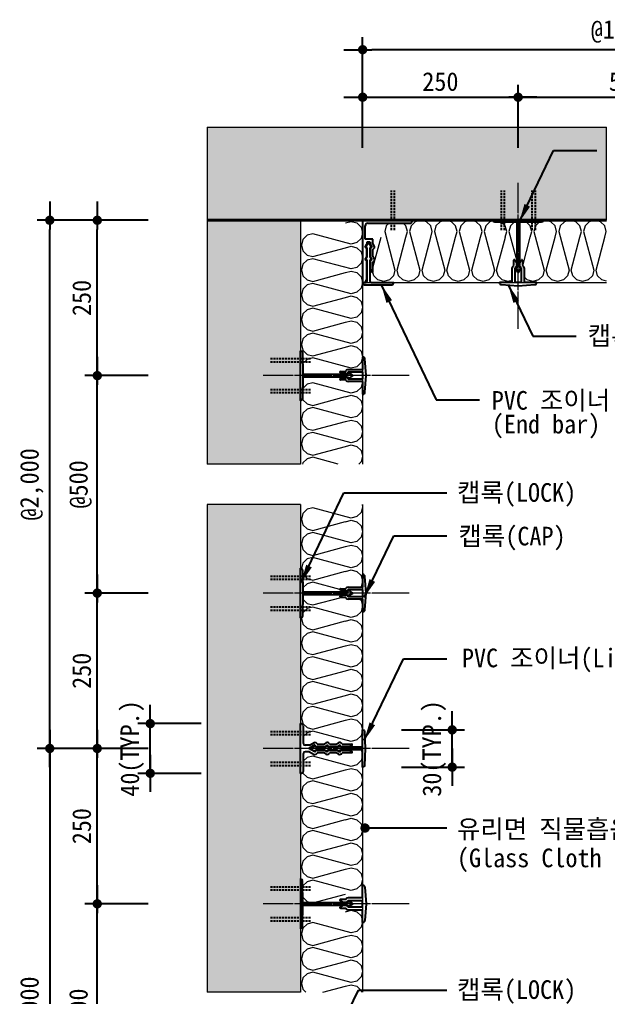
# Model space of a CAD drawing. Header units: millimetres. Extents: x 209 to 75467, y 6568 to 12199.
# Drawn here: x 44116 to 45063, y 10473 to 12047 of the extents above; entities that cross this region are included whole.
import ezdxf
from ezdxf.enums import TextEntityAlignment as Align

# ---------------------------------------------------------------- set-up
doc = ezdxf.new("R2010")
doc.units = ezdxf.units.MM
doc.header["$MEASUREMENT"] = 0
doc.linetypes.add('CEN', pattern=[62, 60, -1, 0, -1])
doc.linetypes.add('HIDDEN2', pattern=[0.1875, 0.125, -0.0625])
doc.layers.get('0').update_dxf_attribs({"linetype": 'CONTINUOUS'})
for name, color, linetype, lineweight in [('A-AREA-LIN3', 8, 'CONTINUOUS', 18), ('A-CNTL', 1, 'CEN', 15), ('A-CONC-LIN1', 2, 'CONTINUOUS', 40), ('A-DIMS', 7, 'CONTINUOUS', 25), ('A-ELEV-LIN2', 7, 'CONTINUOUS', 25), ('A-ELEV-LIN3', 8, 'CONTINUOUS', 18), ('A-MKXS-LEAD', 7, 'CONTINUOUS', 25), ('A-MKXS-TEXT1', 3, 'CONTINUOUS', 25), ('A-XXXX-FIN2', 6, 'CONTINUOUS', 20), ('A-XXXX-SYMB', 7, 'CONTINUOUS', 25)]:
    doc.layers.add(name, color=color, linetype=linetype, lineweight=lineweight)
doc.layers.add('A-XXXX-NPLT', color=144, linetype='CONTINUOUS', lineweight=0, plot=False)
doc.layers.add('A-XXXX-SOLD', color=252, linetype='CONTINUOUS')
doc.styles.add('HY울릉도L', font='H2GTRE.TTF')
doc.styles.add('돋움체', font='')
doc.styles.get('돋움체').set_extended_font_data('DotumChe')
doc.dimstyles.new('CDIM', dxfattribs={"dimtxt": 3, "dimasz": 1.5, "dimexe": 2, "dimexo": 1, "dimgap": 1, "dimtad": 1, "dimdec": 0, "dimrnd": 0.5, "dimzin": 0, "dimdsep": 32, "dimlunit": 6, "dimtxsty": 'HY울릉도L', "dimblk1": '_CIDOT', "dimblk2": '_CIDOT', "dimsah": 1, "dimcen": 5.5, "dimclrd": 2, "dimclre": 2, "dimclrt": 7, "dimadec": 0, "dimazin": 0, "dimtfac": 1, "dimtdec": 0, "dimtix": 1, "dimtmove": 2, "dimatfit": 1, "dimldrblk": '_CIDOT', "dimfxl": 1, "dimtolj": 1, "dimtzin": 0, "dimlwd": -1, "dimarcsym": 0})

# ---------------------------------------------------------------- blocks, each defined once
blk = doc.blocks.new('_CIDOT')
at = {"color": 0, "linetype": 'ByBlock'}
blk.add_line((2, 0), (-1, 0), dxfattribs=at)
at = {"color": 0, "linetype": 'ByBlock', "const_width": 0.5}
blk.add_lwpolyline([(-0.25, 0, 1), (0.25, 0, 1)], format="xyb", close=True, dxfattribs=at)
blk = doc.blocks.new('*D164')
at = {"layer": 'A-DIMS', "lineweight": -2, "transparency": 16777216}
for p, q in [((44322.7, 11724.1), (44144.6, 11724.1)), ((44322.7, 10874.1), (44144.6, 10874.1))]:
    blk.add_line(p, q, dxfattribs=at)
at = {"layer": 'A-DIMS', "transparency": 16777216}
blk.add_line((44164.6, 10889.1), (44164.6, 11709.1), dxfattribs=at)
at = {"layer": 'A-DIMS', "transparency": 16777216, "xscale": 15, "yscale": 15, "zscale": 15}
for p, rotation in [((44164.6, 11724.1), 90), ((44164.6, 10874.1), 270)]:
    blk.add_blockref('_CIDOT', p, dxfattribs=dict(at, rotation=rotation))
at = {"layer": 'A-DIMS', "color": 3, "transparency": 16777216, "insert": (44135.7, 11299.1), "char_height": 30, "attachment_point": 5, "rotation": 90, "style": '돋움체'}
blk.add_mtext('\\A1;@2,000', dxfattribs=at)
blk = doc.blocks.new('*D165')
at = {"layer": 'A-DIMS', "lineweight": -2, "transparency": 16777216}
for p, q in [((44322.7, 11124.1), (44221, 11124.1)), ((44322.7, 10874.1), (44221, 10874.1))]:
    blk.add_line(p, q, dxfattribs=at)
at = {"layer": 'A-DIMS', "transparency": 16777216}
blk.add_line((44241, 10889.1), (44241, 11109.1), dxfattribs=at)
at = {"layer": 'A-DIMS', "transparency": 16777216, "xscale": 15, "yscale": 15, "zscale": 15}
for p, rotation in [((44241, 11124.1), 90), ((44241, 10874.1), 270)]:
    blk.add_blockref('_CIDOT', p, dxfattribs=dict(at, rotation=rotation))
at = {"layer": 'A-DIMS', "color": 3, "transparency": 16777216, "insert": (44216, 10999.1), "char_height": 30, "attachment_point": 5, "rotation": 90, "style": '돋움체'}
blk.add_mtext('\\A1;250', dxfattribs=at)
blk = doc.blocks.new('*D166')
at = {"layer": 'A-DIMS', "lineweight": -2, "transparency": 16777216}
for p, q in [((44322.7, 10874.1), (44221, 10874.1)), ((44322.7, 10624.1), (44221, 10624.1))]:
    blk.add_line(p, q, dxfattribs=at)
at = {"layer": 'A-DIMS', "transparency": 16777216}
blk.add_line((44241, 10639.1), (44241, 10859.1), dxfattribs=at)
at = {"layer": 'A-DIMS', "transparency": 16777216, "xscale": 15, "yscale": 15, "zscale": 15}
for p, rotation in [((44241, 10874.1), 90), ((44241, 10624.1), 270)]:
    blk.add_blockref('_CIDOT', p, dxfattribs=dict(at, rotation=rotation))
at = {"layer": 'A-DIMS', "color": 3, "transparency": 16777216, "insert": (44216, 10749.1), "char_height": 30, "attachment_point": 5, "rotation": 90, "style": '돋움체'}
blk.add_mtext('\\A1;250', dxfattribs=at)
blk = doc.blocks.new('*D168')
at = {"layer": 'A-DIMS', "lineweight": -2, "transparency": 16777216}
for p, q in [((44667.7, 11840.5), (44667.7, 12018.6)), ((45517.7, 11840.5), (45517.7, 12018.6))]:
    blk.add_line(p, q, dxfattribs=at)
at = {"layer": 'A-DIMS', "transparency": 16777216}
blk.add_line((45502.7, 11998.6), (44682.7, 11998.6), dxfattribs=at)
at = {"layer": 'A-DIMS', "transparency": 16777216, "xscale": 15, "yscale": 15, "zscale": 15, "rotation": 180}
blk.add_blockref('_CIDOT', (44667.7, 11998.6), dxfattribs=at)
at = {"layer": 'A-DIMS', "transparency": 16777216, "xscale": 15, "yscale": 15, "zscale": 15}
blk.add_blockref('_CIDOT', (45517.7, 11998.6), dxfattribs=at)
at = {"layer": 'A-DIMS', "color": 3, "transparency": 16777216, "insert": (45092.7, 12027.4), "char_height": 30, "attachment_point": 5, "style": '돋움체'}
blk.add_mtext('\\A1;@1,000', dxfattribs=at)
blk = doc.blocks.new('*D169')
at = {"layer": 'A-DIMS', "lineweight": -2, "transparency": 16777216}
for p, q in [((44917.7, 11840.5), (44917.7, 11942.1)), ((45267.7, 11840.5), (45267.7, 11942.1))]:
    blk.add_line(p, q, dxfattribs=at)
at = {"layer": 'A-DIMS', "transparency": 16777216}
blk.add_line((44932.7, 11922.1), (45252.7, 11922.1), dxfattribs=at)
at = {"layer": 'A-DIMS', "transparency": 16777216, "xscale": 15, "yscale": 15, "zscale": 15, "rotation": 180}
blk.add_blockref('_CIDOT', (44917.7, 11922.1), dxfattribs=at)
at = {"layer": 'A-DIMS', "transparency": 16777216, "xscale": 15, "yscale": 15, "zscale": 15}
blk.add_blockref('_CIDOT', (45267.7, 11922.1), dxfattribs=at)
at = {"layer": 'A-DIMS', "color": 3, "transparency": 16777216, "insert": (45092.7, 11947.1), "char_height": 30, "attachment_point": 5, "style": '돋움체'}
blk.add_mtext('\\A1;500', dxfattribs=at)
blk = doc.blocks.new('*D171')
at = {"layer": 'A-DIMS', "lineweight": -2, "transparency": 16777216}
for p, q in [((44667.7, 11840.5), (44667.7, 11942.1)), ((44917.7, 11840.5), (44917.7, 11942.1))]:
    blk.add_line(p, q, dxfattribs=at)
at = {"layer": 'A-DIMS', "transparency": 16777216}
blk.add_line((44682.7, 11922.1), (44902.7, 11922.1), dxfattribs=at)
at = {"layer": 'A-DIMS', "transparency": 16777216, "xscale": 15, "yscale": 15, "zscale": 15, "rotation": 180}
blk.add_blockref('_CIDOT', (44667.7, 11922.1), dxfattribs=at)
at = {"layer": 'A-DIMS', "transparency": 16777216, "xscale": 15, "yscale": 15, "zscale": 15}
blk.add_blockref('_CIDOT', (44917.7, 11922.1), dxfattribs=at)
at = {"layer": 'A-DIMS', "color": 3, "transparency": 16777216, "insert": (44792.7, 11947.1), "char_height": 30, "attachment_point": 5, "style": '돋움체'}
blk.add_mtext('\\A1;250', dxfattribs=at)
blk = doc.blocks.new('*D173')
at = {"layer": 'A-DIMS', "lineweight": -2, "transparency": 16777216}
for p, q in [((44322.7, 11474.1), (44221, 11474.1)), ((44322.7, 11124.1), (44221, 11124.1))]:
    blk.add_line(p, q, dxfattribs=at)
at = {"layer": 'A-DIMS', "transparency": 16777216}
blk.add_line((44241, 11139.1), (44241, 11459.1), dxfattribs=at)
at = {"layer": 'A-DIMS', "transparency": 16777216, "xscale": 15, "yscale": 15, "zscale": 15}
for p, rotation in [((44241, 11474.1), 90), ((44241, 11124.1), 270)]:
    blk.add_blockref('_CIDOT', p, dxfattribs=dict(at, rotation=rotation))
at = {"layer": 'A-DIMS', "color": 3, "transparency": 16777216, "insert": (44213.8, 11299.1), "char_height": 30, "attachment_point": 5, "rotation": 90, "style": '돋움체'}
blk.add_mtext('\\A1;@500', dxfattribs=at)
blk = doc.blocks.new('*D174')
at = {"layer": 'A-DIMS', "lineweight": -2, "transparency": 16777216}
for p, q in [((44322.7, 11724.1), (44221, 11724.1)), ((44322.7, 11474.1), (44221, 11474.1))]:
    blk.add_line(p, q, dxfattribs=at)
at = {"layer": 'A-DIMS', "transparency": 16777216}
blk.add_line((44241, 11489.1), (44241, 11709.1), dxfattribs=at)
at = {"layer": 'A-DIMS', "transparency": 16777216, "xscale": 15, "yscale": 15, "zscale": 15}
for p, rotation in [((44241, 11724.1), 90), ((44241, 11474.1), 270)]:
    blk.add_blockref('_CIDOT', p, dxfattribs=dict(at, rotation=rotation))
at = {"layer": 'A-DIMS', "color": 3, "transparency": 16777216, "insert": (44216, 11599.1), "char_height": 30, "attachment_point": 5, "rotation": 90, "style": '돋움체'}
blk.add_mtext('\\A1;250', dxfattribs=at)
blk = doc.blocks.new('*D175')
at = {"layer": 'A-DIMS', "lineweight": -2, "transparency": 16777216}
for p, q in [((44322.7, 10874.1), (44144.6, 10874.1)), ((44322.7, 10024.1), (44144.6, 10024.1))]:
    blk.add_line(p, q, dxfattribs=at)
at = {"layer": 'A-DIMS', "transparency": 16777216}
blk.add_line((44164.6, 10859.1), (44164.6, 10039.1), dxfattribs=at)
at = {"layer": 'A-DIMS', "transparency": 16777216, "xscale": 15, "yscale": 15, "zscale": 15}
for p, rotation in [((44164.6, 10874.1), 90), ((44164.6, 10024.1), 270)]:
    blk.add_blockref('_CIDOT', p, dxfattribs=dict(at, rotation=rotation))
at = {"layer": 'A-DIMS', "color": 3, "transparency": 16777216, "insert": (44135.7, 10449.1), "char_height": 30, "attachment_point": 5, "rotation": 90, "style": '돋움체'}
blk.add_mtext('\\A1;@2,000', dxfattribs=at)
blk = doc.blocks.new('*D176')
at = {"layer": 'A-DIMS', "lineweight": -2, "transparency": 16777216}
for p, q in [((44322.7, 10624.1), (44221, 10624.1)), ((44322.7, 10274.1), (44221, 10274.1))]:
    blk.add_line(p, q, dxfattribs=at)
at = {"layer": 'A-DIMS', "transparency": 16777216}
blk.add_line((44241, 10289.1), (44241, 10609.1), dxfattribs=at)
at = {"layer": 'A-DIMS', "transparency": 16777216, "xscale": 15, "yscale": 15, "zscale": 15}
for p, rotation in [((44241, 10624.1), 90), ((44241, 10274.1), 270)]:
    blk.add_blockref('_CIDOT', p, dxfattribs=dict(at, rotation=rotation))
at = {"layer": 'A-DIMS', "color": 3, "transparency": 16777216, "insert": (44213.8, 10449.1), "char_height": 30, "attachment_point": 5, "rotation": 90, "style": '돋움체'}
blk.add_mtext('\\A1;@500', dxfattribs=at)
blk = doc.blocks.new('*D180')
at = {"layer": 'A-DIMS', "transparency": 16777216}
for p, q in [((44811.7, 10919.1), (44811.7, 10934.1)), ((44811.7, 10844.1), (44811.7, 10904.1)), ((44811.7, 10829.1), (44811.7, 10814.1))]:
    blk.add_line(p, q, dxfattribs=at)
at = {"layer": 'A-DIMS', "lineweight": -2, "transparency": 16777216}
for p, q in [((44730.1, 10904.1), (44831.7, 10904.1)), ((44730.1, 10844.1), (44831.7, 10844.1))]:
    blk.add_line(p, q, dxfattribs=at)
at = {"layer": 'A-DIMS', "transparency": 16777216, "xscale": 15, "yscale": 15, "zscale": 15}
for p, rotation in [((44811.7, 10904.1), 270), ((44811.7, 10844.1), 90)]:
    blk.add_blockref('_CIDOT', p, dxfattribs=dict(at, rotation=rotation))
at = {"layer": 'A-DIMS', "color": 3, "transparency": 16777216, "insert": (44782.9, 10874.1), "char_height": 30, "attachment_point": 5, "rotation": 90, "style": '돋움체'}
blk.add_mtext('\\A1;30(TYP.)', dxfattribs=at)
blk = doc.blocks.new('*D181')
at = {"layer": 'A-DIMS', "transparency": 16777216}
for p, q in [((44326.2, 10929.1), (44326.2, 10944.1)), ((44326.2, 10834.1), (44326.2, 10914.1)), ((44326.2, 10819.1), (44326.2, 10804.1))]:
    blk.add_line(p, q, dxfattribs=at)
at = {"layer": 'A-DIMS', "lineweight": -2, "transparency": 16777216}
for p, q in [((44407.9, 10914.1), (44306.2, 10914.1)), ((44407.9, 10834.1), (44306.2, 10834.1))]:
    blk.add_line(p, q, dxfattribs=at)
at = {"layer": 'A-DIMS', "transparency": 16777216, "xscale": 15, "yscale": 15, "zscale": 15}
for p, rotation in [((44326.2, 10914.1), 270), ((44326.2, 10834.1), 90)]:
    blk.add_blockref('_CIDOT', p, dxfattribs=dict(at, rotation=rotation))
at = {"layer": 'A-DIMS', "color": 3, "transparency": 16777216, "insert": (44297.3, 10874.1), "char_height": 30, "attachment_point": 5, "rotation": 90, "style": '돋움체'}
blk.add_mtext('\\A1;40(TYP.)', dxfattribs=at)

msp = doc.modelspace()

# ---------------------------------------------------------------- hatches: boundary and pattern name
at = {"layer": 'A-XXXX-SOLD'}
h = msp.add_hatch(color=256, dxfattribs=at)
h.dxf.hatch_style = 1
h.paths.add_polyline_path([(44567.7, 11724.1), (44567.7, 11331.8), (44417.7, 11331.8), (44417.7, 11874.1), (45060, 11874.1), (45060, 11724.1)])
h = msp.add_hatch(color=256, dxfattribs=at)
h.paths.add_polyline_path([(45631.3, 9824.1), (45631.3, 9674.1), (44417.7, 9674.1), (44417.7, 10416.5), (44567.7, 10416.5), (44567.7, 9824.1)])
h.paths.add_polyline_path([(44567.7, 10481.8), (44417.7, 10481.8), (44417.7, 11266.5), (44567.7, 11266.5)])
edge = h.paths.add_edge_path()
edge.add_line((44567.7, 11331.8), (44417.7, 11331.8))
edge.add_line((44417.7, 11874.1), (44417.7, 11331.8))
edge.add_line((44417.7, 11874.1), (45060, 11874.1))
edge.add_line((45060, 11724.1), (45060, 11874.1))
edge.add_line((44417.7, 11724.1), (45060, 11724.1))
edge.add_line((44567.7, 11724.1), (44567.7, 11331.8))
h.paths.add_polyline_path([(45125.3, 11724.1), (45125.3, 11874.1), (45631.3, 11874.1), (45631.3, 11724.1)])

# ---------------------------------------------------------------- linework, layer by layer
at = {"layer": 'A-AREA-LIN3'}
for p, q in [((44667.7, 11624.1), (44667.7, 11331.8)), ((44667.7, 11266.5), (44667.7, 10481.8))]:
    msp.add_line(p, q, dxfattribs=at)
for points in [[(44640.2, 11719.8), (44649.4, 11722.3), (44658.5, 11719.8), (44665.2, 11713.1), (44667.6, 11704), (44665.2, 11694.9), (44658.5, 11688.2), (44649.4, 11685.7), (44587.4, 11702.3), (44578.3, 11699.9), (44571.6, 11693.2), (44569.1, 11684.1), (44571.6, 11674.9), (44578.3, 11668.2), (44587.4, 11665.8), (44640.2, 11679.9)], [(44640.2, 11679.8), (44649.4, 11682.3), (44658.5, 11679.8), (44665.2, 11673.1), (44667.6, 11664), (44665.2, 11654.9), (44658.5, 11648.2), (44649.4, 11645.7), (44587.4, 11662.3), (44578.3, 11659.9), (44571.6, 11653.2), (44569.1, 11644.1), (44571.6, 11634.9), (44578.3, 11628.2), (44587.4, 11625.8), (44640.2, 11639.9)], [(44640.2, 11639.9), (44649.4, 11642.4), (44658.5, 11639.9), (44665.2, 11633.2), (44667.6, 11624.1), (44665.2, 11615), (44658.5, 11608.3), (44649.4, 11605.8), (44587.4, 11622.4), (44578.3, 11620), (44571.6, 11613.3), (44569.1, 11604.2), (44571.6, 11595), (44578.3, 11588.3), (44587.4, 11585.9), (44640.2, 11600)], [(44640.2, 11599.9), (44649.4, 11602.4), (44658.5, 11599.9), (44665.2, 11593.2), (44667.6, 11584.1), (44665.2, 11575), (44658.5, 11568.3), (44649.4, 11565.8), (44587.4, 11582.4), (44578.3, 11580), (44571.6, 11573.3), (44569.1, 11564.2), (44571.6, 11555), (44578.3, 11548.3), (44587.4, 11545.9), (44640.2, 11560)], [(44640.2, 11559.9), (44649.4, 11562.4), (44658.5, 11559.9), (44665.2, 11553.2), (44667.6, 11544.1), (44665.2, 11535), (44658.5, 11528.3), (44649.4, 11525.8), (44587.4, 11542.4), (44578.3, 11540), (44571.6, 11533.3), (44569.1, 11524.2), (44571.6, 11515), (44578.3, 11508.3), (44587.4, 11505.9), (44640.2, 11520)], [(44640.2, 11520), (44649.4, 11522.5), (44658.5, 11520), (44665.2, 11513.4), (44667.6, 11504.2), (44665.2, 11495.1), (44658.5, 11488.4), (44649.4, 11486), (44587.4, 11502.6), (44578.3, 11500.1), (44571.6, 11493.4), (44571.2, 11492.1)], [(44667.6, 11464.6), (44667.6, 11464.3), (44665.2, 11455.2), (44658.5, 11448.5), (44649.4, 11446.1), (44587.4, 11462.7), (44578.3, 11460.2), (44571.6, 11453.5), (44571.2, 11451.9)], [(44640.2, 11440.2), (44649.4, 11442.6), (44658.5, 11440.2), (44665.2, 11433.5), (44667.6, 11424.3), (44665.2, 11415.2), (44658.5, 11408.5), (44649.4, 11406.1), (44587.4, 11422.7), (44578.3, 11420.2), (44571.6, 11413.5), (44569.1, 11404.4), (44571.6, 11395.3), (44578.3, 11388.6), (44587.4, 11386.1), (44640.2, 11400.3)], [(44570.9, 11437.8), (44571.6, 11435.3), (44578.3, 11428.6), (44587.4, 11426.1), (44640.2, 11440.3)], [(44640.2, 11400.2), (44649.4, 11402.6), (44658.5, 11400.2), (44665.2, 11393.5), (44667.6, 11384.3), (44665.2, 11375.2), (44658.5, 11368.5), (44649.4, 11366.1), (44587.4, 11382.7), (44578.3, 11380.2), (44571.6, 11373.5), (44569.1, 11364.4), (44571.6, 11355.3), (44578.3, 11348.6), (44587.4, 11346.1), (44640.2, 11360.3)], [(44640.2, 11360.3), (44649.4, 11362.7), (44658.5, 11360.3), (44665.2, 11353.6), (44667.6, 11344.5), (44665.2, 11335.3), (44661.7, 11331.8)], [(44628.4, 11331.8), (44587.4, 11342.8), (44578.3, 11340.3), (44571.6, 11333.6), (44571.1, 11331.8)], [(44666.7, 11266.5), (44667.6, 11263.1), (44665.2, 11254), (44658.5, 11247.3), (44649.4, 11244.9), (44587.4, 11261.5), (44578.3, 11259), (44571.6, 11252.3), (44569.1, 11243.2), (44571.6, 11234.1), (44578.3, 11227.4), (44587.4, 11224.9), (44640.2, 11239.1)], [(44640.2, 11239), (44649.4, 11241.4), (44658.5, 11239), (44665.2, 11232.3), (44667.6, 11223.1), (44665.2, 11214), (44658.5, 11207.3), (44649.4, 11204.9), (44587.4, 11221.5), (44578.3, 11219), (44571.6, 11212.3), (44569.1, 11203.2), (44571.6, 11194.1), (44578.3, 11187.4), (44587.4, 11184.9), (44640.2, 11199.1)], [(44640.2, 11199.1), (44649.4, 11201.5), (44658.5, 11199.1), (44665.2, 11192.4), (44667.6, 11183.3), (44665.2, 11174.1), (44658.5, 11167.4), (44649.4, 11165), (44587.4, 11181.6), (44578.3, 11179.1), (44571.6, 11172.5), (44569.3, 11163.9)], [(44571, 11156.4), (44571.6, 11154.2), (44578.3, 11147.5), (44587.4, 11145), (44640.2, 11159.2)], [(44640.2, 11159.1), (44649.4, 11161.5), (44658.5, 11159.1), (44665.2, 11152.4), (44667.6, 11143.3), (44665.2, 11134.1), (44664.7, 11133.7)], [(44631.2, 11129.8), (44587.4, 11141.6), (44578.3, 11139.1), (44571.6, 11132.5), (44571.4, 11131.8)], [(44663.1, 11114.6), (44665.2, 11112.5), (44667.6, 11103.4), (44665.2, 11094.2), (44658.5, 11087.5), (44649.4, 11085.1), (44587.4, 11101.7), (44578.3, 11099.3), (44571.6, 11092.6), (44571, 11090.2)], [(44571.4, 11114.9), (44571.6, 11114.2), (44578.3, 11107.5), (44587.4, 11105), (44633.2, 11117.3)], [(44569.4, 11084.5), (44569.1, 11083.4), (44571.6, 11074.3), (44578.3, 11067.6), (44587.4, 11065.2), (44640.2, 11079.3)], [(44640.2, 11079.2), (44649.4, 11081.6), (44658.5, 11079.2), (44665.2, 11072.5), (44667.6, 11063.4), (44665.2, 11054.2), (44658.5, 11047.5), (44649.4, 11045.1), (44587.4, 11061.7), (44578.3, 11059.3), (44571.6, 11052.6), (44569.1, 11043.4), (44571.6, 11034.3), (44578.3, 11027.6), (44587.4, 11025.2), (44640.2, 11039.3)], [(44640.2, 11039.2), (44649.4, 11041.6), (44658.5, 11039.2), (44665.2, 11032.5), (44667.6, 11023.4), (44665.2, 11014.2), (44658.5, 11007.5), (44649.4, 11005.1), (44587.4, 11021.7), (44578.3, 11019.3), (44571.6, 11012.6), (44569.1, 11003.4), (44571.6, 10994.3), (44578.3, 10987.6), (44587.4, 10985.2), (44640.2, 10999.3)], [(44640.2, 10999.3), (44649.4, 11001.8), (44658.5, 10999.3), (44665.2, 10992.6), (44667.6, 10983.5), (44665.2, 10974.4), (44658.5, 10967.7), (44649.4, 10965.2), (44587.4, 10981.8), (44578.3, 10979.4), (44571.6, 10972.7), (44569.1, 10963.5), (44571.6, 10954.4), (44578.3, 10947.7), (44587.4, 10945.3), (44640.2, 10959.4)], [(44640.2, 10959.3), (44649.4, 10961.8), (44658.5, 10959.3), (44665.2, 10952.6), (44667.6, 10943.5), (44665.2, 10934.4), (44658.5, 10927.7), (44649.4, 10925.2), (44587.4, 10941.8), (44578.3, 10939.4), (44571.6, 10932.7), (44569.1, 10923.5), (44571.6, 10914.4), (44578.3, 10907.7), (44587.4, 10905.3), (44640.2, 10919.4)], [(44640.2, 10919.4), (44649.4, 10921.9), (44658.5, 10919.4), (44665.2, 10912.7), (44667.6, 10903.6), (44665.2, 10894.5), (44658.5, 10887.8), (44649.4, 10885.3), (44587.4, 10901.9), (44578.3, 10899.5), (44572.3, 10893.6)], [(44665.3, 10872.1), (44667.6, 10863.6), (44665.2, 10854.5), (44658.5, 10847.8), (44649.4, 10845.3), (44587.4, 10861.9), (44578.3, 10859.5), (44572.3, 10853.6)], [(44640.2, 10839.5), (44649.4, 10842), (44658.5, 10839.5), (44665.2, 10832.8), (44667.6, 10823.7), (44665.2, 10814.6), (44658.5, 10807.9), (44649.4, 10805.4), (44587.4, 10822), (44578.3, 10819.6), (44571.6, 10812.9), (44569.1, 10803.8), (44571.6, 10794.6), (44578.3, 10787.9), (44587.4, 10785.5), (44640.2, 10799.7)], [(44571.3, 10835.6), (44571.6, 10834.5), (44578.3, 10827.8), (44587.4, 10825.4), (44640.2, 10839.5)], [(44640.2, 10799.5), (44649.4, 10802), (44658.5, 10799.5), (44665.2, 10792.8), (44667.6, 10783.7), (44665.2, 10774.6), (44658.5, 10767.9), (44649.4, 10765.4), (44587.4, 10782), (44578.3, 10779.6), (44571.6, 10772.9), (44569.1, 10763.8), (44571.6, 10754.6), (44578.3, 10747.9), (44587.4, 10745.5), (44640.2, 10759.7)], [(44640.2, 10759.5), (44649.4, 10762), (44658.5, 10759.5), (44665.2, 10752.8), (44667.6, 10743.7), (44665.2, 10734.6), (44658.5, 10727.9), (44649.4, 10725.4), (44587.4, 10742), (44578.3, 10739.6), (44571.6, 10732.9), (44569.1, 10723.8), (44571.6, 10714.6), (44578.3, 10707.9), (44587.4, 10705.5), (44640.2, 10719.7)], [(44640.2, 10719.7), (44649.4, 10722.1), (44658.5, 10719.7), (44665.2, 10713), (44667.6, 10703.8), (44665.2, 10694.7), (44658.5, 10688), (44649.4, 10685.6), (44587.4, 10702.2), (44578.3, 10699.7), (44571.6, 10693), (44569.1, 10683.9), (44571.6, 10674.7), (44578.3, 10668.1), (44587.4, 10665.6), (44640.2, 10679.8)], [(44640.2, 10679.7), (44649.4, 10682.1), (44658.5, 10679.7), (44665.2, 10673), (44667.6, 10663.8), (44665.2, 10654.7), (44658.5, 10648), (44649.4, 10645.6), (44587.4, 10662.2), (44578.3, 10659.7), (44571.6, 10653), (44571.1, 10651.1)], [(44571.3, 10635.6), (44571.6, 10634.7), (44578.3, 10628.1), (44587.4, 10625.6), (44640.2, 10639.8)], [(44640.2, 10611.3), (44649.4, 10613.8), (44658.5, 10611.3), (44665.2, 10604.7), (44667.6, 10595.5), (44665.2, 10586.4), (44658.5, 10579.7), (44649.4, 10577.3), (44587.4, 10593.9), (44578.3, 10591.4), (44571.6, 10584.7), (44569.1, 10575.6), (44571.6, 10566.4), (44578.3, 10559.8), (44587.4, 10557.3), (44640.2, 10571.5)], [(44640.2, 10571.3), (44649.4, 10573.8), (44658.5, 10571.3), (44665.2, 10564.7), (44667.6, 10555.5), (44665.2, 10546.4), (44658.5, 10539.7), (44649.4, 10537.3), (44587.4, 10553.9), (44578.3, 10551.4), (44571.6, 10544.7), (44569.1, 10535.6), (44571.6, 10526.4), (44578.3, 10519.8), (44587.4, 10517.3), (44640.2, 10531.5)], [(44640.2, 10531.5), (44649.4, 10533.9), (44658.5, 10531.5), (44665.2, 10524.8), (44667.6, 10515.6), (44665.2, 10506.5), (44658.5, 10499.8), (44649.4, 10497.4), (44587.4, 10514), (44578.3, 10511.5), (44571.6, 10504.8), (44569.1, 10495.7), (44571.6, 10486.6), (44576.3, 10481.8)], [(44603.8, 10481.8), (44640.2, 10491.6)], [(44640.2, 10491.5), (44649.4, 10493.9), (44658.5, 10491.5), (44665.2, 10484.8), (44666, 10481.8)]]:
    msp.add_lwpolyline(points, dxfattribs=at)
at = {"layer": 'A-CNTL'}
for p, q in [((44917.7, 11549.3), (44917.7, 11784.1)), ((44742.5, 11474.1), (44507.7, 11474.1)), ((44742.5, 11124.1), (44507.7, 11124.1)), ((44742.5, 10874.1), (44507.7, 10874.1)), ((44742.5, 10624.1), (44507.7, 10624.1))]:
    msp.add_line(p, q, dxfattribs=at)
at = {"layer": 'A-CONC-LIN1'}
msp.add_line((44417.7, 11724.1), (45060, 11724.1), dxfattribs=at)
at = {"layer": 'A-ELEV-LIN2'}
msp.add_lwpolyline([(44667.7, 10878.2), (44667.7, 10904.1), (44668.1, 10904.1, -0.411872), (44670.9, 10901.4), (44671.5, 10874.1), (44670.9, 10846.9, -0.411872), (44668.1, 10844.1), (44667.7, 10844.1), (44667.7, 10870.1, 0.414214), (44665.7, 10872.1)], format="xyb", dxfattribs=at)
at = {"layer": 'A-ELEV-LIN3'}
msp.add_line((44667.7, 11624.1), (45060, 11624.1), dxfattribs=at)
for points in [[(44777.2, 11696.7), (44779.7, 11705.8), (44777.2, 11715), (44770.5, 11721.7), (44761.4, 11724.1), (44752.3, 11721.7), (44745.6, 11715), (44743.1, 11705.8), (44759.7, 11643.9), (44757.3, 11634.8), (44750.6, 11628.1), (44741.5, 11625.6), (44732.3, 11628.1), (44725.6, 11634.8), (44723.2, 11643.9), (44737.3, 11696.7)], [(44817.2, 11696.7), (44819.7, 11705.8), (44817.2, 11715), (44810.5, 11721.7), (44801.4, 11724.1), (44792.3, 11721.7), (44785.6, 11715), (44783.1, 11705.8), (44799.7, 11643.9), (44797.3, 11634.8), (44790.6, 11628.1), (44781.5, 11625.6), (44772.3, 11628.1), (44765.6, 11634.8), (44763.2, 11643.9), (44777.3, 11696.7)], [(44857.1, 11696.7), (44859.6, 11705.8), (44857.1, 11715), (44850.4, 11721.7), (44841.3, 11724.1), (44832.2, 11721.7), (44825.5, 11715), (44823, 11705.8), (44839.6, 11643.9), (44837.2, 11634.8), (44830.5, 11628.1), (44821.4, 11625.6), (44812.2, 11628.1), (44805.5, 11634.8), (44803.1, 11643.9), (44817.2, 11696.7)], [(44977.1, 11696.7), (44979.6, 11705.8), (44977.1, 11715), (44970.4, 11721.7), (44961.3, 11724.1), (44957.6, 11723.1)], [(45017, 11696.7), (45019.5, 11705.8), (45017, 11715), (45010.3, 11721.7), (45001.2, 11724.1), (44992, 11721.7), (44985.4, 11715), (44982.9, 11705.8), (44999.5, 11643.9), (44997.1, 11634.8), (44990.4, 11628.1), (44981.2, 11625.6), (44972.1, 11628.1), (44965.4, 11634.8), (44963, 11643.9), (44977.1, 11696.7)], [(45057, 11696.7), (45059.5, 11705.8), (45057, 11715), (45050.3, 11721.7), (45041.2, 11724.1), (45032, 11721.7), (45025.4, 11715), (45022.9, 11705.8), (45039.5, 11643.9), (45037.1, 11634.8), (45030.4, 11628.1), (45021.2, 11625.6), (45012.1, 11628.1), (45005.4, 11634.8), (45003, 11643.9), (45017.1, 11696.7)], [(44710.1, 11719.5), (44705.6, 11715), (44703.1, 11705.8), (44719.7, 11643.9), (44717.3, 11634.8), (44710.6, 11628.1), (44701.5, 11625.6), (44692.3, 11628.1), (44685.6, 11634.8), (44683.2, 11643.9), (44697.3, 11696.7)], [(44737.2, 11696.7), (44739.7, 11705.8), (44737.2, 11715), (44732.7, 11719.5)], [(44877.7, 11723.2), (44872.2, 11721.7), (44865.5, 11715), (44863, 11705.8), (44879.6, 11643.9), (44877.2, 11634.8), (44870.5, 11628.1), (44861.4, 11625.6), (44852.2, 11628.1), (44845.5, 11634.8), (44843.1, 11643.9), (44857.2, 11696.7)], [(44897.1, 11696.7), (44899.6, 11705.8), (44897.1, 11715), (44891.4, 11720.7)], [(44910.9, 11720.4), (44905.5, 11715), (44903, 11705.8), (44915.7, 11658.7)], [(44951.4, 11720.9), (44945.5, 11715), (44943, 11705.8), (44959.6, 11643.9), (44957.2, 11634.8), (44950.5, 11628.1), (44941.4, 11625.6), (44932.2, 11628.1), (44927.2, 11633.1)], [(44937.1, 11696.7), (44939.6, 11705.8), (44937.1, 11715), (44931.6, 11720.5)], [(44908.1, 11627.4), (44901.4, 11625.6), (44892.2, 11628.1), (44885.5, 11634.8), (44883.1, 11643.9), (44897.2, 11696.7)], [(44925, 11651), (44937.2, 11696.7)], [(45060, 11626), (45052.1, 11628.1), (45045.4, 11634.8), (45043, 11643.9), (45057.1, 11696.7)]]:
    msp.add_lwpolyline(points, dxfattribs=at)
at = {"layer": 'A-MKXS-LEAD'}
for p, q in [((44919.5, 11721.1), (44974.6, 11836.5)), ((44974.6, 11836.5), (45044.4, 11836.5)), ((44697.6, 11620.4), (44786, 11435.1)), ((44901.7, 11620.4), (44941.2, 11537.6)), ((44941.2, 11537.6), (45010.9, 11537.6)), ((44786, 11435.1), (44855.8, 11435.1)), ((44568.5, 11140.6), (44637.6, 11285.4)), ((44637.6, 11285.4), (44803, 11285.4)), ((44670.2, 11117.3), (44717.6, 11216.5)), ((44717.6, 11216.5), (44803, 11216.5)), ((44670.2, 10886.7), (44733.2, 11018.6)), ((44733.2, 11018.6), (44803, 11018.6)), ((44803, 10746.1), (44671.6, 10746.1)), ((44573.2, 10301.6), (44660.9, 10485.4)), ((44660.9, 10485.4), (44803, 10485.4))]:
    msp.add_line(p, q, dxfattribs=at)
for points in [[(44919.5, 11721.1, 10, 10, 0), (44919.5, 11721.1, 0, 10, 0), (44932.4, 11748.2, 10, 10, 0)], [(44697.6, 11620.4, 10, 10, 0), (44697.6, 11620.4, 0, 10, 0), (44710.5, 11593.3, 10, 10, 0)], [(44901.7, 11620.4, 10, 10, 0), (44901.7, 11620.4, 0, 10, 0), (44914.6, 11593.3, 10, 10, 0)], [(44568.5, 11140.6, 10, 10, 0), (44568.5, 11140.6, 0, 10, 0), (44581.4, 11167.6, 10, 10, 0)], [(44670.2, 11117.3, 10, 10, 0), (44670.2, 11117.3, 0, 10, 0), (44683.2, 11144.4, 10, 10, 0)], [(44670.2, 10886.7, 10, 10, 0), (44670.2, 10886.7, 0, 10, 0), (44683.2, 10913.8, 10, 10, 0)]]:
    msp.add_lwpolyline(points, format="xyseb", dxfattribs=at)
at = {"layer": 'A-MKXS-LEAD', "const_width": 7.5}
msp.add_lwpolyline([(44671.6, 10749.8, 1), (44671.6, 10742.3, 1)], format="xyb", close=True, dxfattribs=at)
at = {"layer": 'A-XXXX-FIN2'}
for p, q in [((44567.7, 11724.1), (44567.7, 11331.8)), ((44567.7, 11266.5), (44567.7, 10481.8))]:
    msp.add_line(p, q, dxfattribs=at)
at = {"layer": 'A-XXXX-NPLT'}
for p, q in [((44417.7, 11874.1), (44417.7, 11331.8)), ((44417.7, 11874.1), (45060, 11874.1)), ((45060, 11724.1), (45060, 11874.1)), ((44567.7, 11331.8), (44417.7, 11331.8)), ((44417.7, 11266.5), (44417.7, 10481.8)), ((44567.7, 11266.5), (44417.7, 11266.5)), ((44567.7, 10481.8), (44417.7, 10481.8))]:
    msp.add_line(p, q, dxfattribs=at)
at = {"layer": 'A-XXXX-SYMB', "linetype": 'HIDDEN2', "ltscale": 25}
for p, q in [((44713.4, 11772.2), (44713.4, 11707.3)), ((44718.4, 11772.2), (44718.4, 11707.3)), ((44890.5, 11772.2), (44890.5, 11707.3)), ((44895.5, 11772.2), (44895.5, 11707.3)), ((44939.9, 11772.2), (44939.9, 11707.3)), ((44944.9, 11772.2), (44944.9, 11707.3)), ((44519.6, 11501.4), (44584.5, 11501.4)), ((44519.6, 11496.4), (44584.5, 11496.4)), ((44519.6, 11451.9), (44584.5, 11451.9)), ((44519.6, 11446.9), (44584.5, 11446.9)), ((44519.6, 11151.4), (44584.5, 11151.4)), ((44519.6, 11146.4), (44584.5, 11146.4)), ((44519.6, 11101.9), (44584.5, 11101.9)), ((44519.6, 11096.9), (44584.5, 11096.9)), ((44519.6, 10901.4), (44584.5, 10901.4)), ((44519.6, 10896.4), (44584.5, 10896.4)), ((44519.6, 10851.9), (44584.5, 10851.9)), ((44519.6, 10846.9), (44584.5, 10846.9)), ((44519.6, 10651.4), (44584.5, 10651.4)), ((44519.6, 10646.4), (44584.5, 10646.4)), ((44519.6, 10601.9), (44584.5, 10601.9)), ((44519.6, 10596.9), (44584.5, 10596.9))]:
    msp.add_line(p, q, dxfattribs=at)
at = {"layer": 'A-XXXX-SYMB'}
for p, q in [((44667.7, 11724.1), (44667.7, 11624.1)), ((44747.7, 11724.1), (44667.7, 11724.1)), ((44747.7, 11723.7), (44747.7, 11724.1)), ((44672, 11693.5), (44672, 11715.4)), ((44676, 11719.5), (44744.5, 11719.5)), ((44915.7, 11720.3), (44915.7, 11648.5)), ((44919.7, 11720.3), (44919.7, 11648.5)), ((44684, 11693.5), (44672, 11693.5)), ((44684, 11686.6), (44684, 11693.5)), ((44671.7, 11680.9), (44674.4, 11685.6)), ((44674.4, 11679.3), (44671.7, 11680.9)), ((44672.8, 11681.1), (44676.5, 11687.6)), ((44675.2, 11679.7), (44672.8, 11681.1)), ((44674.4, 11688.9), (44674.4, 11685.6)), ((44680, 11688.9), (44674.4, 11688.9)), ((44674.4, 11665.5), (44674.4, 11679.3)), ((44675.2, 11665.3), (44675.2, 11679.7)), ((44677.9, 11687.6), (44681.6, 11681.1)), ((44681.6, 11681.1), (44679.2, 11679.7)), ((44679.2, 11679.7), (44679.2, 11665.3)), ((44680, 11688.9), (44680, 11685.6)), ((44680, 11685.6), (44682.7, 11680.9)), ((44682.7, 11680.9), (44680, 11679.3)), ((44680, 11679.3), (44680, 11665.5)), ((44686.2, 11682.9), (44684, 11686.6)), ((44684, 11677), (44684.8, 11677.4)), ((44684, 11666.6), (44684, 11677)), ((44671.7, 11660.8), (44674.4, 11665.5)), ((44674.4, 11659.2), (44671.7, 11660.8)), ((44672.8, 11661.1), (44675.2, 11665.3)), ((44675.2, 11659.7), (44672.8, 11661.1)), ((44679.2, 11665.3), (44681.6, 11661.1)), ((44681.6, 11661.1), (44679.2, 11659.7)), ((44680, 11665.5), (44682.7, 11660.8)), ((44682.7, 11660.8), (44680, 11659.2)), ((44686.2, 11662.8), (44684, 11666.6)), ((44674.4, 11628.9), (44674.4, 11659.2)), ((44675.2, 11626.2), (44675.2, 11659.7)), ((44679.2, 11659.7), (44679.2, 11626.2)), ((44680, 11659.2), (44680, 11645.4)), ((44680, 11645.4), (44682.5, 11641.1)), ((44684, 11656.9), (44684.8, 11657.3)), ((44684, 11641.5), (44684, 11656.9)), ((44908.1, 11624.1), (44908.1, 11647.4)), ((44910.1, 11650.9), (44910.8, 11651.3)), ((44910.8, 11651.3), (44910.8, 11659.8)), ((44912.3, 11660.2), (44914.9, 11655.9)), ((44914.9, 11649), (44912.4, 11647.5)), ((44912.4, 11647.5), (44912.4, 11624.1)), ((44915.7, 11648.5), (44913.2, 11647.1)), ((44917, 11640.6), (44913.2, 11647.1)), ((44914.9, 11655.9), (44914.9, 11649)), ((44918.4, 11640.6), (44922.1, 11647.1)), ((44919.7, 11648.5), (44922.1, 11647.1)), ((44920.5, 11655.9), (44923, 11660.2)), ((44920.5, 11649), (44920.5, 11655.9)), ((44922.9, 11647.5), (44920.5, 11649)), ((44922.9, 11624.1), (44922.9, 11647.5)), ((44924.5, 11659.8), (44924.5, 11651.3)), ((44924.5, 11651.3), (44925.2, 11650.9)), ((44927.2, 11647.4), (44927.2, 11624.1)), ((44667.7, 11624.1), (44667.7, 11623.7)), ((44667.7, 11624.1), (44673.2, 11624.1)), ((44670.4, 11620.2), (44714.9, 11620.2)), ((44671.7, 11624.1), (44674.4, 11628.9)), ((44681.2, 11624.1), (44717.7, 11624.1)), ((44717.7, 11624.1), (44717.7, 11623.7)), ((44887.7, 11624.1), (44887.7, 11623.7)), ((44908.1, 11624.1), (44887.7, 11624.1)), ((44890.8, 11620.5), (44917.7, 11618.6)), ((44922.9, 11624.1), (44912.4, 11624.1)), ((44917.7, 11618.6), (44944.5, 11620.5)), ((44947.7, 11624.1), (44927.2, 11624.1)), ((44947.7, 11623.7), (44947.7, 11624.1)), ((44667.7, 11504.1), (44667.7, 11483.7)), ((44668.1, 11504.1), (44667.7, 11504.1)), ((44673.2, 11474.1), (44671.3, 11501)), ((44571.5, 11476.2), (44643.3, 11476.2)), ((44571.5, 11472.1), (44643.3, 11472.1)), ((44635.9, 11477), (44631.6, 11479.5)), ((44632, 11481), (44640.5, 11481)), ((44642.9, 11477), (44635.9, 11477)), ((44640.5, 11481), (44641, 11481.7)), ((44644.3, 11479.4), (44642.9, 11477)), ((44643.3, 11476.2), (44644.7, 11478.6)), ((44643.3, 11472.1), (44644.7, 11469.7)), ((44667.7, 11479.4), (44644.3, 11479.4)), ((44644.4, 11483.7), (44667.7, 11483.7)), ((44651.2, 11474.8), (44644.7, 11478.6)), ((44651.2, 11473.5), (44644.7, 11469.7)), ((44667.7, 11479.4), (44667.7, 11468.9)), ((44671.3, 11447.3), (44673.2, 11474.1)), ((44631.6, 11468.8), (44635.9, 11471.3)), ((44640.5, 11467.3), (44632, 11467.3)), ((44635.9, 11471.3), (44642.9, 11471.3)), ((44641, 11466.6), (44640.5, 11467.3)), ((44642.9, 11471.3), (44644.3, 11468.9)), ((44644.3, 11468.9), (44667.7, 11468.9)), ((44667.7, 11464.6), (44644.4, 11464.6)), ((44667.7, 11464.6), (44667.7, 11444.1)), ((44667.7, 11444.1), (44668.1, 11444.1)), ((44667.7, 11154.1), (44667.7, 11133.7)), ((44668.1, 11154.1), (44667.7, 11154.1)), ((44673.2, 11124.1), (44671.3, 11151)), ((44571.5, 11126.2), (44643.3, 11126.2)), ((44635.9, 11127), (44631.6, 11129.5)), ((44632, 11131), (44640.5, 11131)), ((44642.9, 11127), (44635.9, 11127)), ((44640.5, 11131), (44641, 11131.7)), ((44644.3, 11129.4), (44642.9, 11127)), ((44643.3, 11126.2), (44644.7, 11128.6)), ((44667.7, 11129.4), (44644.3, 11129.4)), ((44644.4, 11133.7), (44667.7, 11133.7)), ((44651.2, 11124.8), (44644.7, 11128.6)), ((44667.7, 11129.4), (44667.7, 11118.9)), ((44571.5, 11122.1), (44643.3, 11122.1)), ((44631.6, 11118.8), (44635.9, 11121.3)), ((44640.5, 11117.3), (44632, 11117.3)), ((44635.9, 11121.3), (44642.9, 11121.3)), ((44641, 11116.6), (44640.5, 11117.3)), ((44642.9, 11121.3), (44644.3, 11118.9)), ((44643.3, 11122.1), (44644.7, 11119.7)), ((44644.3, 11118.9), (44667.7, 11118.9)), ((44667.7, 11114.6), (44644.4, 11114.6)), ((44651.2, 11123.5), (44644.7, 11119.7)), ((44667.7, 11114.6), (44667.7, 11094.1)), ((44671.3, 11097.3), (44673.2, 11124.1)), ((44667.7, 11094.1), (44668.1, 11094.1)), ((44568, 10914.1), (44567.7, 10914.1)), ((44567.7, 10834.1), (44567.7, 10914.1)), ((44572.3, 10910.8), (44572.3, 10882.2)), ((44582.4, 10879.4), (44575.2, 10879.4)), ((44590.9, 10879.7), (44581.3, 10874.1)), ((44590.9, 10868.6), (44581.3, 10874.1)), ((44582.4, 10879.4), (44589.8, 10883.7)), ((44584.1, 10874.8), (44590.6, 10878.6)), ((44589.8, 10883.7), (44590.9, 10883.7)), ((44592, 10876.2), (44590.6, 10878.6)), ((44592.5, 10877), (44590.9, 10879.7)), ((44606.4, 10876.2), (44592, 10876.2)), ((44606.2, 10877), (44592.5, 10877)), ((44594.4, 10881.7), (44594.8, 10881)), ((44594.8, 10881), (44605.2, 10881)), ((44605.2, 10881), (44608.9, 10883.2)), ((44611, 10879.7), (44606.2, 10877)), ((44606.4, 10876.2), (44610.7, 10878.6)), ((44612.1, 10876.2), (44610.7, 10878.6)), ((44612.5, 10877), (44611, 10879.7)), ((44626.5, 10876.2), (44612.1, 10876.2)), ((44626.3, 10877), (44612.5, 10877)), ((44614.4, 10881.7), (44614.8, 10881)), ((44614.8, 10881), (44625.2, 10881)), ((44625.2, 10881), (44629, 10883.2)), ((44631, 10879.7), (44626.3, 10877)), ((44626.5, 10876.2), (44630.7, 10878.6)), ((44632.1, 10876.2), (44630.7, 10878.6)), ((44632.6, 10877), (44631, 10879.7)), ((44665.7, 10876.2), (44632.1, 10876.2)), ((44646.4, 10877), (44632.6, 10877)), ((44634.5, 10881.7), (44634.9, 10881)), ((44634.9, 10881), (44650.3, 10881)), ((44650.7, 10879.5), (44646.4, 10877)), ((44572.3, 10866.1), (44572.3, 10837.5)), ((44582.4, 10868.9), (44575.2, 10868.9)), ((44582.4, 10868.9), (44589.8, 10864.6)), ((44584.1, 10873.5), (44590.6, 10869.7)), ((44589.8, 10864.6), (44590.9, 10864.6)), ((44592, 10872.1), (44590.6, 10869.7)), ((44590.9, 10868.6), (44592.5, 10871.3)), ((44606.4, 10872.1), (44592, 10872.1)), ((44592.5, 10871.3), (44606.2, 10871.3)), ((44594.8, 10867.3), (44594.4, 10866.6)), ((44605.2, 10867.3), (44594.8, 10867.3)), ((44608.9, 10865.1), (44605.2, 10867.3)), ((44606.2, 10871.3), (44611, 10868.6)), ((44606.4, 10872.1), (44610.7, 10869.7)), ((44612.1, 10872.1), (44610.7, 10869.7)), ((44611, 10868.6), (44612.5, 10871.3)), ((44626.5, 10872.1), (44612.1, 10872.1)), ((44612.5, 10871.3), (44626.3, 10871.3)), ((44614.8, 10867.3), (44614.4, 10866.6)), ((44625.2, 10867.3), (44614.8, 10867.3)), ((44629, 10865.1), (44625.2, 10867.3)), ((44626.3, 10871.3), (44631, 10868.6)), ((44626.5, 10872.1), (44630.7, 10869.7)), ((44632.1, 10872.1), (44630.7, 10869.7)), ((44631, 10868.6), (44632.6, 10871.3)), ((44665.7, 10872.1), (44632.1, 10872.1)), ((44632.6, 10871.3), (44646.4, 10871.3)), ((44634.9, 10867.3), (44634.5, 10866.6)), ((44650.3, 10867.3), (44634.9, 10867.3)), ((44646.4, 10871.3), (44650.7, 10868.8)), ((44568, 10834.1), (44567.7, 10834.1)), ((44667.7, 10654.1), (44668.1, 10654.1)), ((44667.7, 10633.7), (44667.7, 10654.1)), ((44671.3, 10651), (44673.2, 10624.1)), ((44571.5, 10626.2), (44643.3, 10626.2)), ((44571.5, 10622.1), (44643.3, 10622.1)), ((44631.6, 10629.5), (44635.9, 10627)), ((44640.5, 10631), (44632, 10631)), ((44635.9, 10627), (44642.9, 10627)), ((44641, 10631.7), (44640.5, 10631)), ((44642.9, 10627), (44644.3, 10629.4)), ((44643.3, 10626.2), (44644.7, 10628.6)), ((44643.3, 10622.1), (44644.7, 10619.7)), ((44644.3, 10629.4), (44667.7, 10629.4)), ((44667.7, 10633.7), (44644.4, 10633.7)), ((44651.2, 10624.8), (44644.7, 10628.6)), ((44651.2, 10623.5), (44644.7, 10619.7)), ((44667.7, 10618.9), (44667.7, 10629.4)), ((44673.2, 10624.1), (44671.3, 10597.3)), ((44635.9, 10621.3), (44631.6, 10618.8)), ((44632, 10617.3), (44640.5, 10617.3)), ((44642.9, 10621.3), (44635.9, 10621.3)), ((44640.5, 10617.3), (44641, 10616.6)), ((44644.3, 10618.9), (44642.9, 10621.3)), ((44667.7, 10618.9), (44644.3, 10618.9)), ((44644.4, 10614.6), (44667.7, 10614.6)), ((44667.7, 10594.1), (44667.7, 10614.6)), ((44668.1, 10594.1), (44667.7, 10594.1))]:
    msp.add_line(p, q, dxfattribs=at)
for points in [[(44957.7, 11724.1), (44957.7, 11723.7, -0.411872), (44954.9, 11720.9), (44917.7, 11720.3), (44880.4, 11720.9, -0.411872), (44877.7, 11723.7), (44877.7, 11724.1), (44957.7, 11724.1)], [(44567.7, 11514.1), (44568.1, 11514.1, -0.411872), (44570.9, 11511.4), (44571.5, 11474.1), (44570.9, 11436.9, -0.411872), (44568.1, 11434.1), (44567.7, 11434.1), (44567.7, 11514.1)], [(44567.7, 11164.1), (44568.1, 11164.1, -0.411872), (44570.9, 11161.4), (44571.5, 11124.1), (44570.9, 11086.9, -0.411872), (44568.1, 11084.1), (44567.7, 11084.1), (44567.7, 11164.1)], [(44567.7, 10584.1), (44568.1, 10584.1, 0.411872), (44570.9, 10586.9), (44571.5, 10624.1), (44570.9, 10661.4, 0.411872), (44568.1, 10664.1), (44567.7, 10664.1), (44567.7, 10584.1)]]:
    msp.add_lwpolyline(points, format="xyb", dxfattribs=at)
for centre, radius, start, end in [((44743.4, 11723.6), 4.26, 284.6447, 1.8056), ((44676, 11715.4), 4.01, 90, 180), ((44677.2, 11687.2), 0.803, 30, 150), ((44682.7, 11680.9), 4.01, 300, 30), ((44682.7, 11660.8), 4.01, 300, 30), ((44911.6, 11659.8), 0.803, 30, 180), ((44923.7, 11659.8), 0.803, 0, 150), ((44912.1, 11647.4), 4.01, 120, 180), ((44923.2, 11647.4), 4.01, 360, 60), ((44683.2, 11641.5), 0.803, 210, 0), ((44917.7, 11641), 0.803, 210, 330), ((44671.2, 11623.6), 3.52, 178.4348, 257.9714), ((44673.2, 11626.2), 2.01, 270, 0), ((44681.2, 11626.2), 2.01, 180, 270), ((44714.1, 11623.6), 3.52, 282.0286, 1.5652), ((44890.9, 11623.7), 3.21, 180, 269.4531), ((44944.5, 11623.7), 3.21, 270.5469, 0), ((44668.1, 11500.9), 3.21, 0.5469, 90), ((44632, 11480.2), 0.803, 90, 240), ((44644.4, 11479.7), 4.01, 90, 150), ((44650.8, 11474.1), 0.803, 300, 60), ((44632, 11468.1), 0.803, 120, 270), ((44644.4, 11468.6), 4.01, 210, 270), ((44668.1, 11447.4), 3.21, 270, 359.4531), ((44668.1, 11150.9), 3.21, 0.5469, 90), ((44632, 11130.2), 0.803, 90, 240), ((44644.4, 11129.7), 4.01, 90, 150), ((44632, 11118.1), 0.803, 120, 270), ((44644.4, 11118.6), 4.01, 210, 270), ((44650.8, 11124.1), 0.803, 300, 60), ((44668.1, 11097.4), 3.21, 270, 359.4531), ((44568.1, 10909.8), 4.39, 14.1198, 91.7575), ((44575.2, 10882.2), 2.81, 180.5469, 270), ((44584.5, 10874.1), 0.803, 120, 240), ((44590.9, 10879.7), 4.01, 30, 90), ((44611, 10879.7), 4.01, 30, 120), ((44631, 10879.7), 4.01, 30, 120), ((44650.3, 10880.2), 0.803, 300, 90), ((44665.7, 10878.2), 2.01, 270, 0), ((44575.2, 10866.1), 2.81, 90, 179.4531), ((44590.9, 10868.6), 4.01, 270, 330), ((44611, 10868.6), 4.01, 240, 330), ((44631, 10868.6), 4.01, 240, 330), ((44650.3, 10868.1), 0.803, 270, 60), ((44568.1, 10838.5), 4.39, 268.2425, 345.8802), ((44668.1, 10650.9), 3.21, 0.5469, 90), ((44632, 10630.2), 0.803, 90, 240), ((44644.4, 10629.7), 4.01, 90, 150), ((44650.8, 10624.1), 0.803, 300, 60), ((44632, 10618.1), 0.803, 120, 270), ((44644.4, 10618.6), 4.01, 210, 270), ((44668.1, 10597.4), 3.21, 270, 359.4531)]:
    msp.add_arc(centre, radius, start, end, dxfattribs=at)

# ---------------------------------------------------------------- texts
at = {"layer": 'A-MKXS-TEXT1', "style": '돋움체'}
for s, p in [('캡록(CAP)', (45115.6, 11536.3)), ('PVC 조이너', (44970.5, 11434.6)), ('(End bar)', (44962.6, 11393.7)), ('캡록(LOCK)', (44915.3, 11284)), ('캡록(CAP)', (44907.9, 11213.8)), ('PVC 조이너(Line BAR)', (45019.5, 11017.7)), ('캡록(LOCK)', (44915.3, 10484))]:
    msp.add_text(s, height=30, dxfattribs=at).set_placement(p, align=Align.MIDDLE)
for s, p in [('유리면 직물흡음재(48k)', (44819.3, 10729.5)), ('(Glass Cloth 단면부착)', (44819.3, 10683))]:
    msp.add_text(s, height=30, dxfattribs=at).set_placement(p)

# ---------------------------------------------------------------- dimensions: what is measured, and where the dimension line sits
at = {"layer": 'A-DIMS'}
for base, p1, p2, angle, text, picture, middle in [((44667.7, 11998.6), (45517.7, 11830.5), (44667.7, 11830.5), 180, '@1,000', '*D168', (45092.7, 12027.4)), ((44164.6, 11724.1), (44332.7, 10874.1), (44332.7, 11724.1), 90, '@2,000', '*D164', (44135.7, 11299.1)), ((44241, 11724.1), (44332.7, 11474.1), (44332.7, 11724.1), 90, '250', '*D174', (44216, 11599.1)), ((44241, 11474.1), (44332.7, 11124.1), (44332.7, 11474.1), 90, '@500', '*D173', (44213.8, 11299.1)), ((44241, 11124.1), (44332.7, 10874.1), (44332.7, 11124.1), 90, '250', '*D165', (44216, 10999.1)), ((44326.2, 10914.1), (44417.9, 10834.1), (44417.9, 10914.1), 90, '40(TYP.)', '*D181', (44297.3, 10874.1)), ((44811.7, 10904.1), (44720.1, 10844.1), (44720.1, 10904.1), 90, '30(TYP.)', '*D180', (44782.9, 10874.1)), ((44164.6, 10024.1), (44332.7, 10874.1), (44332.7, 10024.1), 270, '@2,000', '*D175', (44135.7, 10449.1)), ((44241, 10874.1), (44332.7, 10624.1), (44332.7, 10874.1), 90, '250', '*D166', (44216, 10749.1)), ((44241, 10624.1), (44332.7, 10274.1), (44332.7, 10624.1), 90, '@500', '*D176', (44213.8, 10449.1))]:
    dim = msp.add_linear_dim(base=base, p1=p1, p2=p2, angle=angle, text=text, dimstyle='CDIM', override={"dimscale": 10, "dimtxsty": '돋움체', "dimclrd": 256, "dimclre": 256, "dimclrt": 3}, dxfattribs=at)
    dim.commit()
    dim.dimension.update_dxf_attribs({"geometry": picture, "text_midpoint": middle})
for base, p1, p2, text, picture, middle in [((44917.7, 11922.1), (44667.7, 11830.5), (44917.7, 11830.5), '250', '*D171', (44792.7, 11947.1)), ((45267.7, 11922.1), (44917.7, 11830.5), (45267.7, 11830.5), '500', '*D169', (45092.7, 11947.1))]:
    dim = msp.add_linear_dim(base=base, p1=p1, p2=p2, text=text, dimstyle='CDIM', override={"dimscale": 10, "dimtxsty": '돋움체', "dimclrd": 256, "dimclre": 256, "dimclrt": 3}, dxfattribs=at)
    dim.commit()
    dim.dimension.update_dxf_attribs({"geometry": picture, "text_midpoint": middle})

doc.saveas('drawing.dxf')
